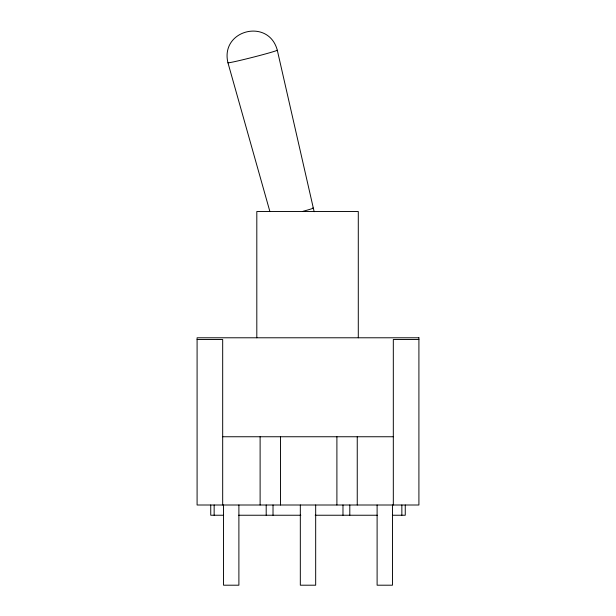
<?xml version="1.0" encoding="UTF-8"?>
<svg xmlns="http://www.w3.org/2000/svg" width="616" height="616" viewBox="0 0 616 616"><rect width="100%" height="100%" fill="white"/><g stroke="black" fill="none" stroke-linecap="round" stroke-linejoin="round"><path stroke-width="0.92" d="M197.089 339.493L222.684 339.493L222.684 505.005M418.911 339.493L393.316 339.493L393.316 505.005M222.684 436.752L393.316 436.752M223.616 515.238L210.741 515.238L210.741 505.005M238.754 515.238L300.816 515.238M315.184 515.238L377.277 515.238M392.384 515.238L405.259 515.238L405.259 505.005M314.145 211.688L277.292 50.196C268.622 17.618 219.989 29.984 227.943 62.755L269.808 211.234M401.848 505.005L401.848 515.238M392.461 505.005L392.461 585.2L377.108 585.2L377.108 505.005M358.289 337.784L358.289 211.519L256.81 211.519L256.81 337.784M357.249 436.752L357.249 505.005M349.803 505.005L349.803 515.238M342.981 505.005L342.981 515.238M336.898 436.752L336.898 505.005M315.677 505.005L315.677 585.2L300.323 585.2L300.323 505.005M280.465 436.752L280.465 505.005M273.019 505.005L273.019 515.238M266.197 505.005L266.197 515.238M260.114 436.752L260.114 505.005M238.893 505.005L238.893 585.2L223.539 585.2L223.539 505.005M214.152 505.005L214.152 515.238M277.292 50.196A25.464 0.824 -14.3 0 1 252.722 57.303A25.464 0.824 -14.3 0 1 227.943 62.755M312.497 208.093A21.329 0.693 -14.3 0 1 302.964 211.327M418.911 337.784L197.089 337.784L197.089 505.005L418.911 505.005L418.911 337.784"/></g></svg>
